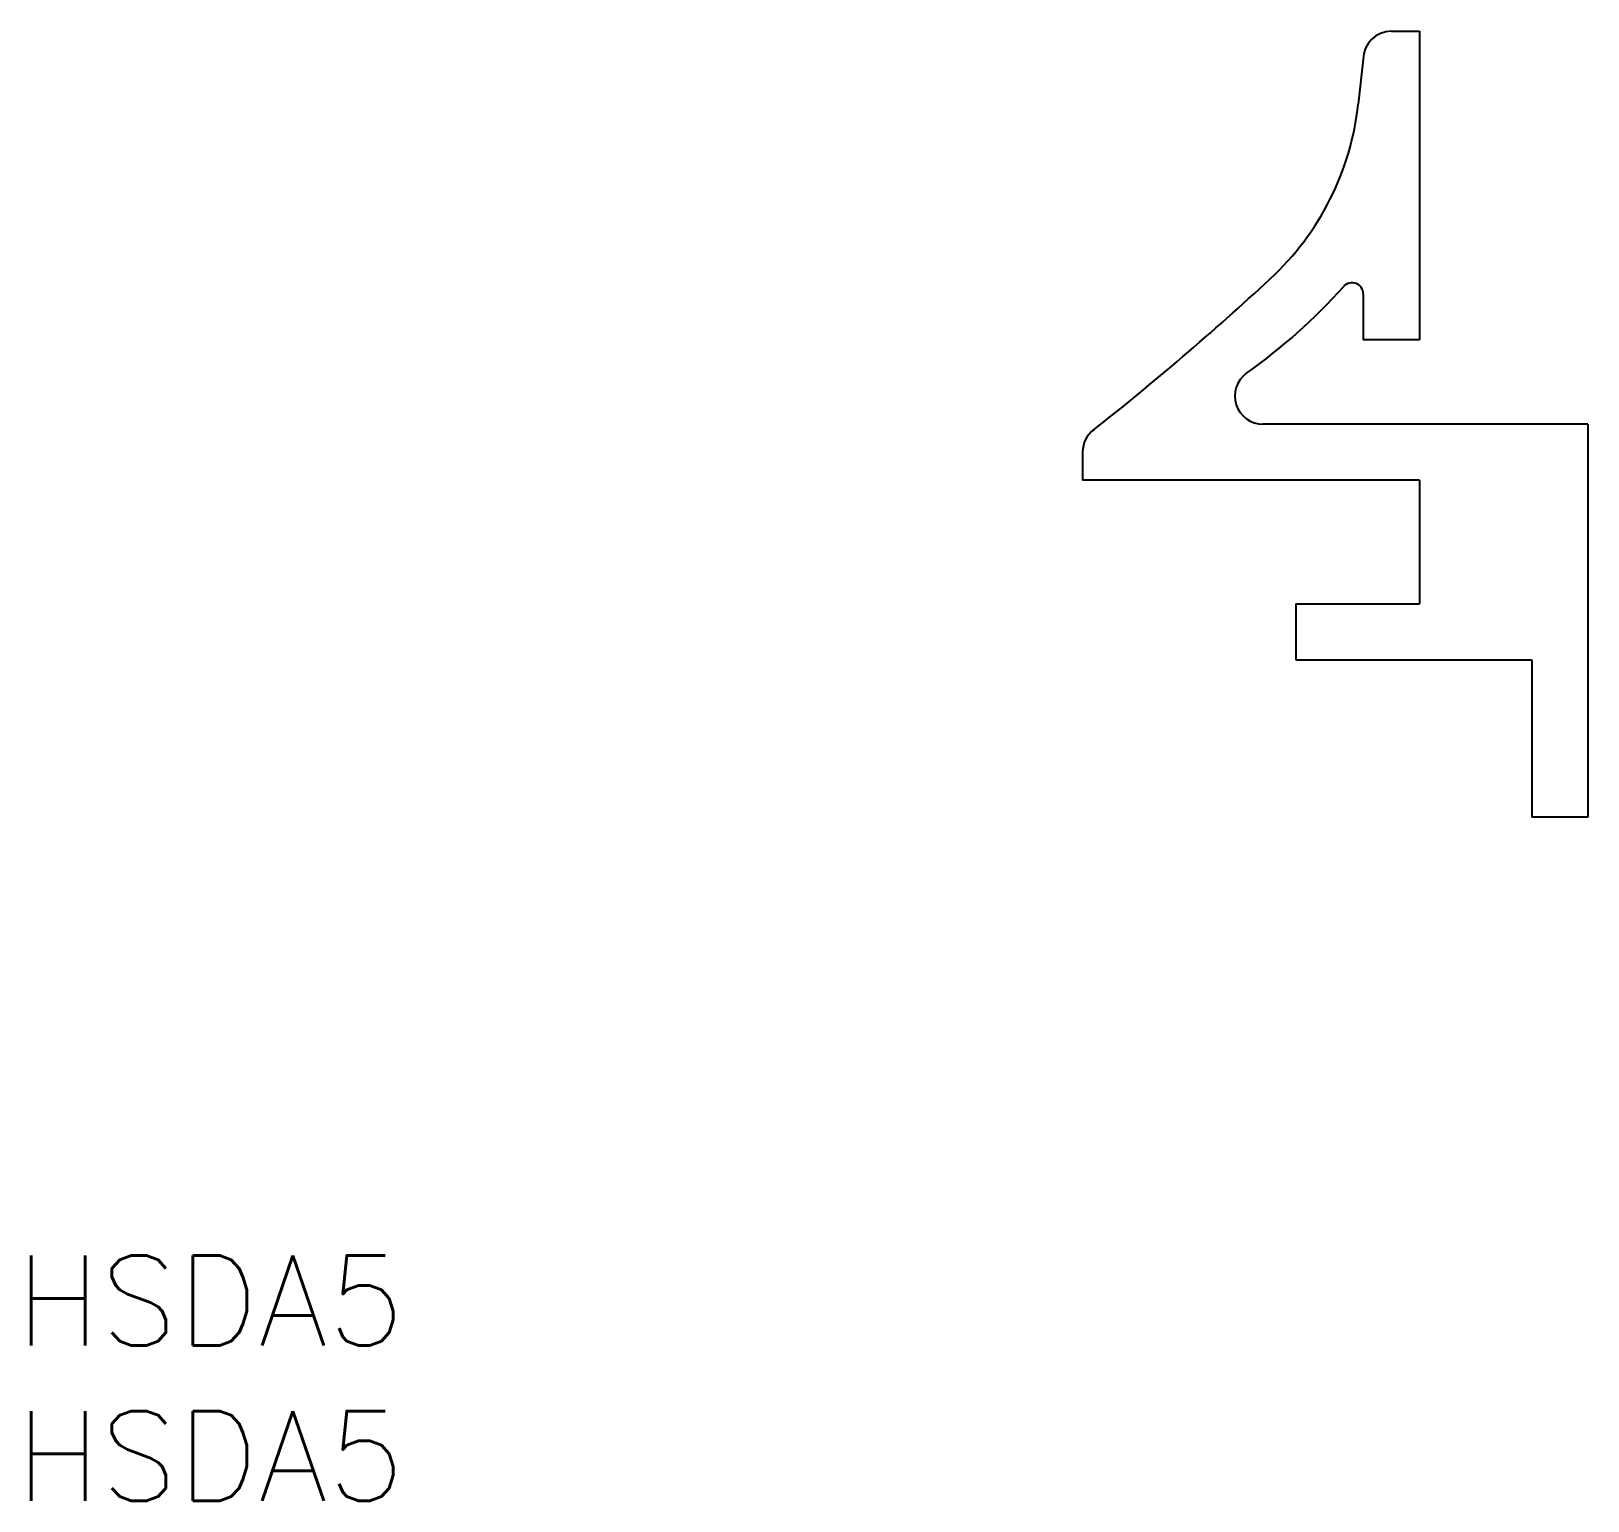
# Model space of a CAD drawing. Extents: x -27.7 to 0, y -19.2 to 7.
import ezdxf

# ---------------------------------------------------------------- set-up
doc = ezdxf.new("R2010")
doc.units = 0
doc.layers.get('0').update_dxf_attribs({"linetype": 'CONTINUOUS'})
doc.styles.get("Standard").update_dxf_attribs({"font": 'txt.shx', "bigfont": 'bigfont.shx'})

msp = doc.modelspace()

# ---------------------------------------------------------------- linework, layer by layer
at = {"color": 7, "linetype": 'CONTINUOUS'}
for p, q in [((-3.5, 7), (-3, 7)), ((-3, 7), (-3, 1.5)), ((-4, 6.5), (-4.089, 5.702)), ((-4, 2.318), (-4, 1.5)), ((-3, 1.5), (-4, 1.5)), ((0, 0), (-5.787, 0)), ((0, 0), (0, -7)), ((-9, -0.5), (-9, -1)), ((-3, -1), (-9, -1)), ((-3, -1), (-3, -3.2)), ((-5.2, -3.2), (-5.2, -4.2)), ((-5.2, -3.2), (-3, -3.2)), ((-5.2, -4.2), (-1, -4.2)), ((-1, -4.2), (-1, -7)), ((0, -7), (-1, -7))]:
    msp.add_line(p, q, dxfattribs=at)
for centre, radius, start, end in [((-3.5, 6.5), 0.5, 90, 180), ((-9.058, 6.253), 5, 312.8397, 353.6672), ((-40.722, 40.4), 51.568, 308.2115, 312.8397), ((-4.2, 2.318), 0.2, 0, 138.2326), ((-12.044, 9.324), 10.317, 305.3167, 318.2326), ((-5.787, 0.5), 0.5, 125.9052, 270), ((-8.5, -0.5), 0.5, 126.113, 180)]:
    msp.add_arc(centre, radius, start, end, dxfattribs=at)

# ---------------------------------------------------------------- texts
for p in [(-28.002, -16.41), (-28.002, -19.179)]:
    msp.add_text('HSDA5', height=1.6, dxfattribs=at).set_placement(p)

doc.saveas('drawing.dxf')
